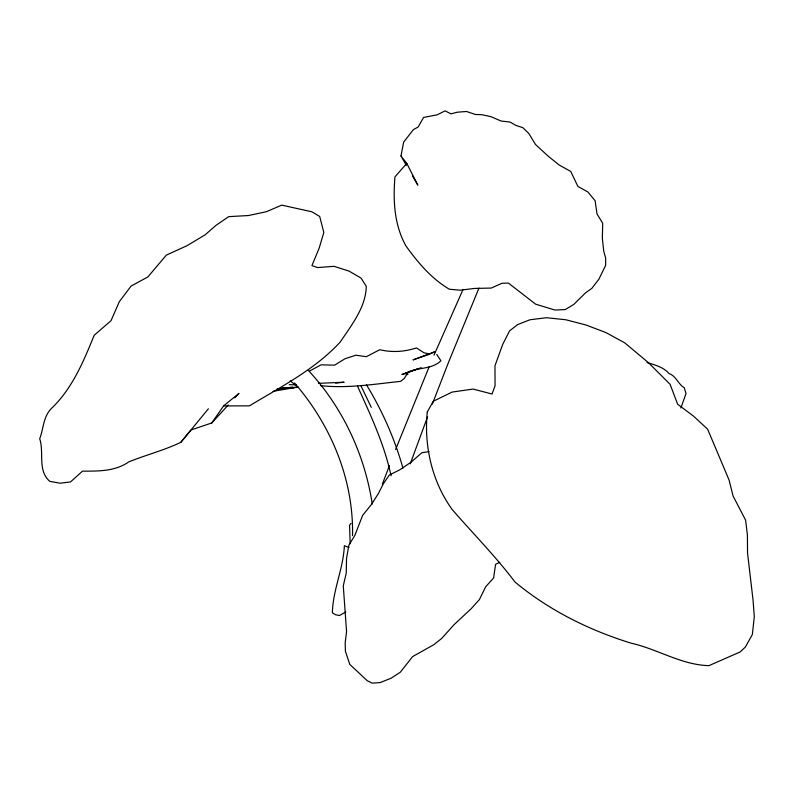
<?xml version="1.0" encoding="UTF-8"?>
<svg xmlns="http://www.w3.org/2000/svg" width="794" height="794" viewBox="0 0 794 794"><rect width="100%" height="100%" fill="white"/><g stroke="black" fill="none" stroke-linecap="round" stroke-linejoin="round"><path stroke-width="1.19" d="M400.98 156.031L403.66 142.086L413.406 129.62L418.17 126.99L423.569 117.443L437.097 114.862L445.116 110.862L450.952 113.86L457.364 112.192L466.544 111.478L475.318 114.465L481.829 114.693L491.02 116.688L501.083 121.025L510.046 122.058L516.169 125.521L522.75 127.606L528.774 133.412L535.464 144.448L548.436 156.398L559.135 164.963L570.757 171.454L577.883 186.421L587.868 191.969L595.143 200.763L596.999 213.963L602.706 223.233L602.348 238.23L603.748 251.261L605.673 258.139L605.653 265.335L598.914 279.16L591.858 288.341L585.486 292.887L573.774 304.459L565.209 309.581L554.946 310.047L535.622 304.162L508.388 283.081L502.026 283.25L491.238 288.063L474.375 288.44L460.143 290.207L449.374 289.234C431.589 278.813 417.852 262.516 405.942 245.942C394.161 224.791 392.99 200.465 394.955 176.863L406.796 163.375L400.98 156.031L406.399 165.39M680.895 407.967L686.006 393.616L684.299 387.79C678.116 384.217 676.2 376.068 669.104 373.567C663.407 367.106 654.951 364.873 646.971 362.59M410.28 463.805L427.619 416.661M382.351 484.122L389.417 465.671M395.611 449.533L429.236 366.57M432.343 404.067L448.441 362.521L478.961 288.093M434.01 355.186L463.061 289.413M223.58 405.933L249.435 405.853C281.165 386.678 314.871 369.547 340.348 341.906C351.484 325.123 365.895 307.238 366.272 286.277L361.052 278.108L349.112 271.131L334.006 266.318L317.55 267.568L311.933 265.633L319.178 248.115L323.823 232.434L319.694 216.474L311.923 211.809L281.731 205.12L266.417 211.71L248.443 215.541L228.732 216.633L216.047 225.317L205.011 234.905L187.086 245.654L166.313 255.142L147.853 276.957L131.089 286.058L119.338 301.66L111.011 320.716L94.178 335.276C83.519 361.528 72.055 389.08 51.054 408.811C43.134 417.197 43.601 428.591 39.7 438.754C44.355 452.699 37.219 470.366 49.784 481.372L60.185 483.218L70.468 481.958L82.526 471.14C98.396 471.15 115.14 471.457 128.747 461.89C145.987 454.922 164.07 450.367 180.843 442.318L191.017 429.951L211.76 422.974L223.58 405.933L238.974 393.338L234.845 397.834M351.037 523.345L349.539 525.261L350.184 543.682M180.843 442.318L208.385 408.771M211.76 422.974L228.255 405.009M345.827 611.906L339.465 615.529L335.525 614.745L332.388 612.819C332.835 589.942 343.355 568.653 344.358 545.706L348.983 547.463M309.581 371.036L321.064 364.843L334.621 365.151L345.152 358.66L355.92 355.216L366.342 356.685L379.75 349.717C392.077 352.675 404.553 351.792 416.513 347.921L424.036 352.804L430.189 354.015L413.029 359.89L434.983 351.663L431.142 353.548M499.773 562.301L495.585 564.316L493.6 577.953L485.64 586.835L479.407 599.579L471.05 608.839L454.108 624.62L441.663 638.475L433.852 644.678L412.632 656.588L400.295 672.24L391.204 678.155L380.306 682.562L372.178 683.138L367.215 680.686L349.787 664.399L345.42 651.348L345.182 642.773L346.571 631.696L343.276 585.813L346.224 573.288L346.561 558.222L348.894 545.121L354.739 535.632L362.65 515.356L371.473 504.408L378.549 493.302L383.135 484.142L389.358 474.991L399.809 469.82L411.014 462.227L421.912 452.699L429.008 451.637M436.789 354.412L440.898 360.804C431.519 369.954 416.86 366.878 405.913 373.23L405.198 373.706L408.086 374.093L406.28 375.155L404.374 378.381L400.633 381.358C373.974 384.177 347.385 388.584 320.478 385.636M421.217 367.642L401.913 374.55L417.624 368.952M273.037 391.323L298.107 387.006M281.691 388.216L285.344 387.819M290.207 387.283L292.639 387.015M276.798 389.308L297.611 387.115M335.564 383.115L344.13 382.212L318.523 383.343M277.305 389.08L294.544 387.492L289.621 387.75M282.227 388.147L287.15 387.879M289.264 384.643L296.321 384.901M290.167 380.792L295.328 384.931M308.28 370.341C342.651 407.312 364.595 454.237 372.267 504.011M294.524 382.976C330.929 425.098 353.777 479.556 352.516 535.682M412.414 175.782L417.823 185.141L406.796 163.375M366.481 384.832C382.281 410.786 394.737 438.874 402.935 468.132M360.863 385.606L371.274 407.362M357.508 386.142C370.609 415.222 384.445 444.372 391.035 475.765M427.291 411.947C423.837 445.871 432.055 481.76 452.203 509.569C473.174 533.697 495.645 556.415 514.949 581.972C548.922 610.219 588.959 630.138 631.031 643.15C657.462 649.055 681.431 664.935 708.943 665.65L740.187 651.934L745.377 647.031L752.355 634.505L754.3 616.64L753.079 600.393L747.541 553.11L747.402 534.908L745.616 520.179L733.08 496.002L729.081 480.052L707.643 429.226L693.668 416.245L677.629 404.206L670.086 384.306L648.539 362.749L624.63 342.77L605.792 332.507L585.942 324.974L565.814 319.754L546.6 317.719L529.995 319.754L517.569 324.617L509.579 330.89L502.721 344.368L494.98 365.736L495.059 385.824L492.022 394.003L473.035 389.07L452.193 392.067L433.306 401.238L427.291 411.947"/></g></svg>
